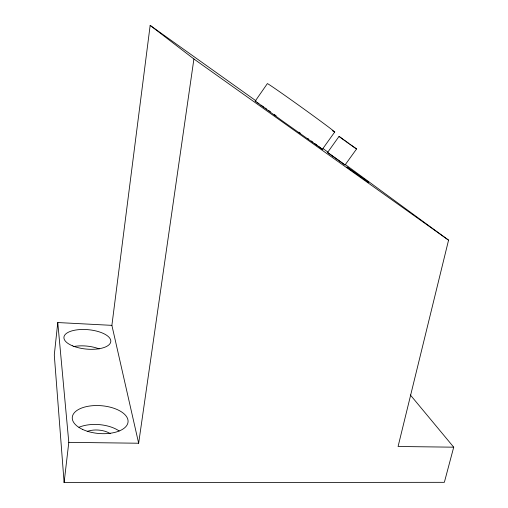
<?xml version="1.0" encoding="UTF-8"?>
<svg xmlns="http://www.w3.org/2000/svg" width="508" height="508" viewBox="0 0 508 508"><rect width="100%" height="100%" fill="white"/><g stroke="black" fill="none" stroke-linecap="round" stroke-linejoin="round"><path stroke-width="0.76" d="M57.772 322.548L68.802 442.354L138.652 443.23L111.887 325.355L57.772 322.548L54.286 355.003L64.11 482.6L444.354 482.327L453.714 447.186L410.312 394.919M64.11 482.6L68.802 442.354M111.887 325.355L150.158 25.4L256.019 100.857M138.652 443.23L193.904 58.985L150.158 25.4M345.097 164.351L448.564 240.157L398.075 446.488L453.714 447.186M334.772 131.934L322.389 149.282L282.804 121.228L255.181 101.149L267.367 83.61A41.65 0.724 35.7 0 1 308.889 112.592A41.65 0.724 35.7 0 1 332.232 130.562M327.577 152.489L339.058 136.385L356.591 148.939L345.034 164.992L327.571 152.476L338.836 160.471M356.54 148.927L354.692 147.72M255.181 101.149L255.994 101.644M257.194 102.47L258.997 103.715M353.962 147.218L354.343 147.479M353.562 146.939L351.257 145.326M260.852 105.01L263.931 107.175M349.707 144.221L350.749 144.964M265.113 108.007L266.878 109.258M268.649 110.509L270.415 111.76M274.225 114.465L276.123 115.818M193.904 58.985L448.564 240.157M348.628 143.459L346.462 141.903M323.151 148.704L327.673 151.924M357.365 174.422L346.805 166.941L368.687 182.423L358.489 175.203M299.022 132.201L300.266 133.09M339.35 160.839L342.519 163.131M307.556 138.347L308.762 139.217M344.881 140.76L345.396 141.135M311.15 140.945L312.934 142.24M314.712 143.535L317.119 145.282M343.878 140.03L341.293 138.132M342.887 163.398L345.034 164.986M318.332 146.177L322.389 149.282M340.614 137.63L340.944 137.871M340.322 137.401L339.065 136.404M87.205 431.438A16.662 8.642 4.3 0 1 110.35 433.68M73.508 346.551A23.387 10.09 4.9 0 1 99.225 348.913M78.988 427.266A27.775 14.408 4.3 0 1 119.158 430.981M72.39 345.783A23.527 9.735 5.2 0 0 110.484 342.767A23.527 9.735 5.2 0 0 79.229 329.616A23.527 9.735 5.2 0 0 72.39 345.783M82.728 429.476A27.978 13.945 4.6 0 0 127.756 423.405A27.978 13.945 4.6 0 0 89.999 405.981A27.978 13.945 4.6 0 0 82.728 429.476"/></g></svg>
